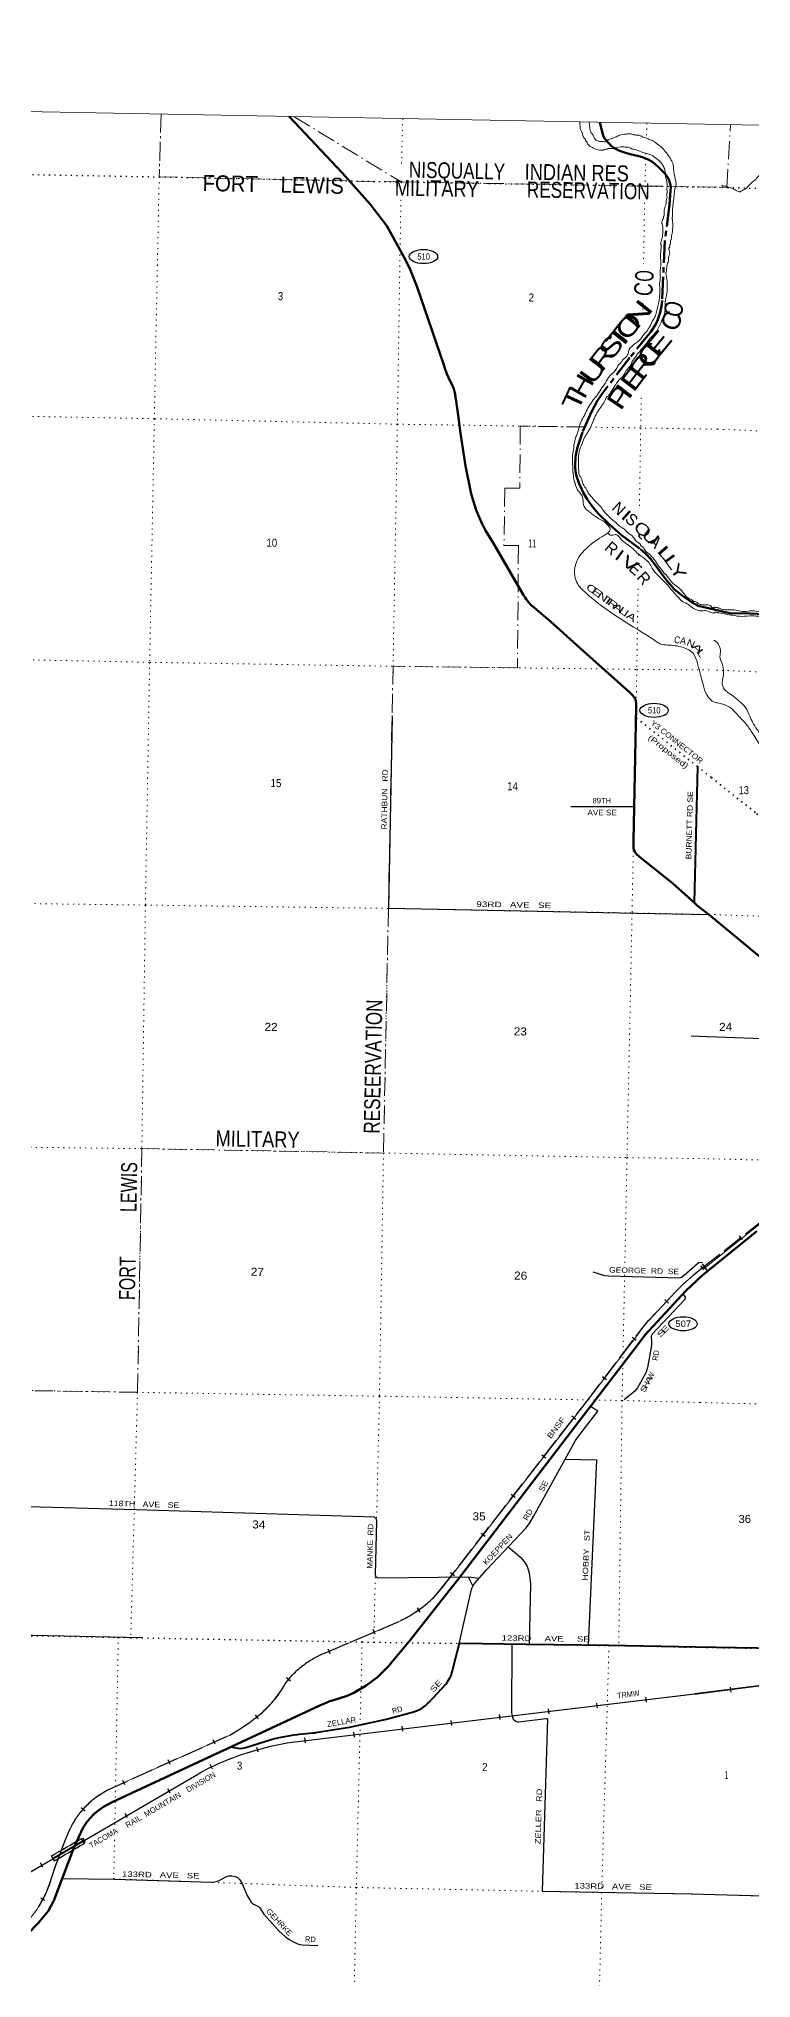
# Model space of a CAD drawing. Header units: feet. Extents: x -518066 to -250644, y -364975 to -177792.
# Drawn here: x -422236 to -406664, y -220207 to -177792 of the extents above; entities that cross this region are included whole.
import ezdxf
from ezdxf.enums import TextEntityAlignment as Align

# ---------------------------------------------------------------- set-up
doc = ezdxf.new("R2010")
doc.units = ezdxf.units.FT
doc.header["$LTSCALE"] = 80
for name, pattern in [('DOT_DASHED', [7.7, 5, -1.2, 0.3, -1.2]), ('DOTTED', [1.5, 0.3, -1.2]), ('LONG_DASH_SHORT_DASH', [9.9, 6, -1.2, 1.5, -1.2]), ('LONG_DASHED', [7.5, 6, -1.5])]:
    doc.linetypes.add(name, pattern=pattern)
for name, color, linetype, lineweight in [('11', 7, 'LONG_DASH_SHORT_DASH', 60), ('17', 7, 'Continuous', 25), ('23', 7, 'Continuous', 70), ('26', 7, 'Continuous', 40), ('29', 7, 'Continuous', 25), ('30', 7, 'Continuous', 13), ('34', 7, 'Continuous', 25), ('39', 7, 'Continuous', 13), ('4', 7, 'Continuous', 25), ('41', 7, 'Continuous', 13), ('44', 7, 'DOT_DASHED', 13), ('53', 7, 'DOTTED', 40), ('6', 7, 'DOTTED', 25), ('63', 7, 'Continuous', 25), ('7', 7, 'DOTTED', 13)]:
    doc.layers.add(name, color=color, linetype=linetype, lineweight=lineweight)
for name, color, linetype in [('12', 7, 'Continuous'), ('27', 7, 'Continuous'), ('54', 7, 'Continuous')]:
    doc.layers.add(name, color=color, linetype=linetype)

msp = doc.modelspace()

# ---------------------------------------------------------------- linework, layer by layer
at = {"layer": '11'}
for points in [[(-409971.94, -179619.02), (-409901.48, -179917.71), (-409861.22, -179980.67), (-409792.91, -180058.85), (-409722.84, -180133.01), (-409655.63, -180187.84), (-409604.14, -180217), (-409541.07, -180244.05), (-409432.01, -180280.62), (-409309.5, -180313.02), (-409122.35, -180356.69), (-409040.57, -180380.89), (-408916.74, -180429.6), (-408836.4, -180474.32), (-408781.49, -180514.25), (-408659.86, -180627.87), (-408547.61, -180746.5), (-408488.99, -180828.58), (-408457.57, -180890.33), (-408433.13, -180965.54), (-408423.67, -181039.91), (-408425.69, -181120.43), (-408448.49, -181418.27), (-408552.79, -182210.34), (-408609.13, -183514.18), (-408622.64, -183637.31), (-408652.48, -183775.43), (-408702.52, -183929.2), (-408748.88, -184031.6), (-408859.39, -184202.35), (-409315.08, -184765.13), (-409910.35, -185535), (-410024.59, -185706.03), (-410151.18, -185932.58), (-410355.24, -186398.44), (-410458.72, -186725.92), (-410502.66, -186929.06), (-410514.16, -187147.89), (-410504.6, -187252.65), (-410482.13, -187357.44), (-410431.61, -187502.78), (-410333.75, -187711.6), (-410248.27, -187859.75), (-410147.9, -188004.48), (-410013.11, -188169.16), (-409764.68, -188414.54), (-409497.08, -188648.05), (-409081.55, -188955.69), (-408959.75, -189066.98), (-408866.67, -189165.94), (-408792.44, -189258.31), (-408521.65, -189627.62), (-408350.32, -189828.11), (-408192.84, -189955.64), (-407952.09, -190118.98), (-407822.68, -190192.65), (-407476.14, -190274.59)], [(-407472.19, -190274.99), (-407138.55, -190351.85), (-406692.83, -190361.74), (-406168.83, -190387.92)]]:
    msp.add_lwpolyline(points, dxfattribs=at)
at = {"layer": '17'}
for centre in [(-413827.5, -182555.01), (-408787.04, -192479.6), (-408153.19, -205894.31)]:
    msp.add_ellipse(centre, major_axis=(-309.24, 1), ratio=0.500121, dxfattribs=at)
at = {"layer": '23'}
msp.add_line((-407732.62, -204836.51), (-406537.41, -203872.5), dxfattribs=at)
for points in [[(-407591.44, -196942.81), (-407837.78, -196752.2), (-407976.99, -196623.09), (-408386.91, -196258.07), (-409103.84, -195682.1), (-409128.72, -195662.12), (-409153.84, -195639.84), (-409161.83, -195632.28), (-409181.55, -195609.23), (-409198.76, -195584.25), (-409213.26, -195557.61), (-409224.9, -195529.6), (-409233.55, -195500.53), (-409239.11, -195470.71), (-409236.04, -195334.07), (-409180.87, -192399.76), (-409180, -192342.67), (-409179.62, -192317.58), (-409182.25, -192292.67), (-409187.68, -192266.71), (-409195.82, -192241.43), (-409206.55, -192217.15), (-409219.76, -192194.11), (-409235.3, -192172.58), (-409253.01, -192152.8), (-409317.25, -192085.24), (-410397.85, -191125.46), (-410843.43, -190717.57), (-411048.4, -190535.04), (-411408.84, -190232.76), (-411421.33, -190223.25), (-411480.99, -190171.63), (-411534.93, -190114.05), (-411582.56, -190051.15), (-411608.25, -190008.62), (-411623.54, -189983.29), (-411637.98, -189958.62), (-412305.02, -188818.65), (-412468.3, -188548.06), (-412525.88, -188443.69), (-412538.2, -188418.98), (-412675.48, -188099.52), (-412770.85, -187792.46), (-412778.63, -187767.43), (-412783.72, -187742.46), (-412908.49, -187130.24), (-413028.05, -186376.47), (-413063.81, -186077.57), (-413122.05, -185663.5), (-413125.78, -185637.03), (-413128.93, -185613.5), (-413142.45, -185534.13), (-413167.03, -185446.47), (-413200.64, -185361.86), (-413242.91, -185281.23), (-413316.55, -185118.63), (-413364.98, -184972.97), (-413373.29, -184947.97), (-413381.92, -184922.97), (-413975.92, -183203.09), (-414086.44, -182911.11), (-414121.79, -182836.17), (-414213.05, -182640.25), (-414627.44, -181884.28), (-414634.12, -181874.58), (-414994.44, -181406.64), (-415594.27, -180731.21), (-416766.28, -179495.42)], [(-402714, -200986.98), (-403990.96, -199928.18), (-407591.44, -196942.81)], [(-410232.77, -207778.32), (-409153.45, -206367.77), (-408987.9, -206145.9), (-408090.77, -205172.81), (-407732.62, -204836.51)], [(-418017.95, -215139.14), (-416075.34, -214237.27), (-416007.57, -214204.24), (-415943.58, -214173.93), (-415876.76, -214150.48), (-415817.44, -214135.96), (-415493.73, -214032.23), (-415347.77, -213962.08), (-415082.41, -213807.31), (-414859.69, -213643.98), (-414834.65, -213625.62), (-414810.06, -213600.65), (-414573.55, -213360.52), (-414561.1, -213346.41), (-414146.14, -212853.4), (-413259.49, -211721.89), (-413082.68, -211502.84), (-410232.77, -207778.32)], [(-423766.83, -220238.88), (-422692.57, -219411.83), (-422491.55, -219247.23), (-422246.92, -219006.15), (-422028.84, -218740.83), (-421912.1, -218524), (-421898.62, -218498.97), (-421889.28, -218474), (-421492.27, -217412.54), (-421332, -217052.44), (-421319.65, -217027.89), (-421307.12, -217002.44), (-421263.25, -216913.28), (-421194.83, -216804.5), (-421115.42, -216703.46), (-421025.87, -216611.28), (-420927.19, -216528.97), (-420820.44, -216457.42), (-420633.76, -216353.56), (-418017.95, -215139.14)]]:
    msp.add_lwpolyline(points, dxfattribs=at)
at = {"layer": '26'}
msp.add_line((-407835.18, -193710.71), (-407911.68, -196683.66), dxfattribs=at)
for points in [[(-418017.95, -215139.14), (-417984.36, -215151.91), (-417966.57, -215158.67), (-417922.32, -215170.37), (-417877.09, -215177.38), (-417831.37, -215179.62), (-417785.67, -215177.07), (-417740.48, -215169.76), (-417712.39, -215162.71), (-417135.69, -214981.14), (-416985.05, -214944.4), (-416651.62, -214882.98), (-416596.17, -214876.45), (-416571.5, -214873.54), (-416546.17, -214871.23), (-416235.14, -214842.82), (-416210.12, -214840.54), (-416185.14, -214836.55), (-415447.92, -214718.73), (-414637.89, -214539.1), (-414046.36, -214379.28), (-413977.92, -214357.25), (-413912.16, -214328.2), (-413849.8, -214292.42), (-413791.51, -214250.32), (-413737.95, -214202.37), (-413713.09, -214176.32), (-413339.68, -213772.38), (-413315.98, -213744.17), (-413277.18, -213689.56), (-413244.31, -213631.18), (-413217.71, -213569.69), (-413205.52, -213530.77), (-413197.68, -213505.72), (-413191.29, -213480.77), (-413168.11, -213390.21), (-413049.75, -212906.23), (-413045.8, -212887.27)], [(-407878.06, -212969.41), (-409768.59, -212929.57), (-411581.44, -212906.22), (-413018.06, -212887.63), (-413045.8, -212887.27)], [(-404286.16, -213023.84), (-407878.06, -212969.41)]]:
    msp.add_lwpolyline(points, dxfattribs=at)
at = {"layer": '29'}
for p, q in [((-414510.96, -192624.46), (-414592.17, -196807.46)), ((-410609.01, -194584.06), (-409221.94, -194583.98)), ((-407978.23, -199595.08), (-407629.77, -199614.3)), ((-407613.75, -204740.63), (-407728.09, -204583.62)), ((-412748.12, -211624.75), (-412842.93, -211437.22))]:
    msp.add_line(p, q, dxfattribs=at)
for points in [[(-414592.17, -196807.46), (-409180.26, -196911.96), (-407591.44, -196942.81)], [(-407629.77, -199614.3), (-406614.08, -199645.6), (-405232.2, -199708.63)], [(-410126.64, -204760.67), (-409869.91, -204837.68), (-409781.92, -204846.89), (-408232.4, -204886.76), (-408184.58, -204873), (-408132.85, -204830.07), (-407837.43, -204577.47), (-407810.33, -204557.43), (-407774.53, -204550.35), (-407727.55, -204553.01)], [(-408154.91, -205242.38), (-408106.91, -205309.85), (-408103.87, -205333.19), (-408118.3, -205363.13), (-408830.8, -206123.85), (-408848.36, -206164.71), (-408840.4, -206282.63), (-408846.01, -206370.78), (-408928.4, -206848.85), (-408961.95, -206950.58), (-409083.33, -207175.91), (-409149.65, -207297.47), (-409210.44, -207366.93), (-409440.58, -207556.25)], [(-413045.8, -212887.27), (-412779.81, -211703.59), (-412766.64, -211660.71), (-412744.14, -211619.43), (-412699.46, -211559.7), (-412447.84, -211272.28), (-411585.26, -210357.97), (-411501.76, -210245.86), (-411420.96, -210110.58), (-410771.87, -208935.32), (-410501.92, -208445.61), (-410456.28, -208376.9), (-410018.15, -207804.17), (-410175.39, -207703.33)], [(-410727.13, -208854.16), (-410046.63, -208868.34), (-410229.81, -212923.63)], [(-412617.68, -211466.29), (-412845.61, -211437.25), (-414799.86, -211459.04), (-414841.18, -211450.5), (-414860.01, -211437.54), (-414869.42, -211415.17), (-414876.48, -211378.67), (-414850.59, -210204.69), (-414857.66, -210167.01), (-414869.42, -210152.88), (-414900.29, -210125.47), (-420110.21, -209964.31), (-422724.29, -209887.4), (-422780.36, -212702.06)], [(-411975.71, -210771.84), (-411701.18, -211008.94), (-411611.92, -211115.76), (-411559.95, -211202.05), (-411517.05, -211338.65), (-411491.09, -211582.52), (-411514.5, -212907.08)], [(-419979.57, -212762.24), (-422719.44, -212703.37), (-426372.6, -212642.13), (-429941.02, -212569.13)], [(-411895.29, -212902.16), (-411899.96, -214406.49), (-411882.43, -214493.17), (-411863.6, -214540.27), (-411840.06, -214561.47), (-411807.1, -214585.02), (-411769.44, -214599.15), (-411744.1, -214596.95), (-411150.39, -214523.79), (-411131.56, -214523.79), (-411117.12, -214532.19), (-411231.14, -218300.45), (-407975.16, -218362.09)], [(-421709.59, -218024.56), (-420589.54, -218037.12), (-418456.56, -218104.63), (-418397.71, -218098.73), (-418329.45, -218081.08), (-418265.9, -218058.7), (-418147.93, -217992.35), (-418119.96, -217976.27), (-418089.36, -217968.03), (-418018.74, -217968.03), (-417948.12, -217978.63), (-417891.41, -218004.67), (-417844.56, -218052.82), (-417791.66, -218139.12), (-417682.98, -218396.44), (-417632.71, -218484.96), (-417595.05, -218543.84), (-417540.9, -218587.4), (-417434.71, -218637.98), (-417404.38, -218667.48), (-417317.08, -218804.92), (-416987.13, -219168.53), (-416846.51, -219299.81), (-416766.48, -219358.68), (-416694.29, -219396.73), (-416594.65, -219445.82), (-416535.8, -219467.02), (-416468.73, -219476.94), (-416135.46, -219492.55)], [(-407975.16, -218362.09), (-404607.23, -218458.25), (-403458.3, -218486.02)]]:
    msp.add_lwpolyline(points, dxfattribs=at)
at = {"layer": '34', "lineweight": 13}
for p, q in [((-402790.03, -213343.9), (-407901.48, -213999.33)), ((-416577.32, -215028.03), (-407905.14, -213989.75)), ((-421306.11, -217149.45), (-421237.8, -217261.33)), ((-421962.82, -217533.11), (-421897.15, -217646.56)), ((-421894.32, -217635.47), (-421918.48, -217593.73))]:
    msp.add_line(p, q, dxfattribs=at)
at = {"layer": '34'}
for p, q in [((-410025.07, -214297.02), (-410038.12, -214187.98)), ((-408954.48, -214171.47), (-408967.54, -214062.43)), ((-407125.34, -213838.36), (-407111.27, -213948.07)), ((-413208.81, -214680.79), (-413221.86, -214571.75)), ((-412152.23, -214551.68), (-412165.28, -214442.64)), ((-411081.65, -214426.11), (-411094.7, -214317.08)), ((-416406.53, -215061.08), (-416419.59, -214952.04)), ((-415335.96, -214935.48), (-415349.01, -214826.46)), ((-414279.39, -214806.36), (-414292.44, -214697.33)), ((-417441.79, -215263.93), (-417471.13, -215158.11)), ((-418442.54, -215635.41), (-418489.18, -215536)), ((-419362.38, -216160.98), (-419417.66, -216066.09)), ((-420295.06, -216701.35), (-420350.33, -216606.47)), ((-421213.46, -217239.42), (-421268.73, -217144.54)), ((-422146.11, -217779.8), (-422201.39, -217684.93))]:
    msp.add_line(p, q, dxfattribs=at)
at = {"layer": '34', "lineweight": 13}
for points in [[(-393334.03, -193415.33), (-400332.9, -198897.56), (-404464.78, -202104.25), (-407723.81, -204704.74)], [(-408904.8, -205820.76), (-408414.93, -205298.5), (-408404.53, -205288.21)], [(-413568.79, -211845.16), (-413424.14, -211673.05), (-410265.6, -207600.7), (-409143.38, -206125.56)], [(-415921.23, -213073.44), (-414328.62, -212389.06), (-414318.58, -212384.01)], [(-420741.96, -216095.68), (-418061.86, -214888.62), (-417811.53, -214741.22), (-417630.69, -214613.48)], [(-424714.91, -219221.93), (-424387.42, -219024.18), (-418745.12, -215736.89)], [(-421309.35, -217159.47), (-421281.95, -217204.35), (-421926.5, -217579.88), (-421952.17, -217535.53)], [(-421918.48, -217593.73), (-421273.61, -217218.02), (-421249.19, -217258)]]:
    msp.add_lwpolyline(points, dxfattribs=at)
at = {"layer": '34'}
for points in [[(-401669.15, -213076.47), (-401747.83, -213104.92), (-401826.47, -213131.66), (-401905.87, -213157.18), (-401985.38, -213181.64), (-402065.92, -213204.5), (-402146.17, -213226.03), (-402227.43, -213245.95), (-402308.41, -213264.55), (-402390.15, -213281.93), (-402471.86, -213297.61), (-402553.91, -213311.81), (-402636.09, -213324.95), (-402718.89, -213336.23), (-402789.89, -213345), (-407896.26, -213987.59)], [(-424387.98, -219023.24), (-418745.69, -215735.95), (-418726.69, -215724.62), (-418677.83, -215696.26), (-418628.16, -215668.93), (-418578.48, -215642.34), (-418528.37, -215616.61), (-418477.44, -215591.91), (-418407.06, -215558.89), (-418304.91, -215513.18), (-418201.61, -215468.33), (-418097.71, -215426.06), (-417993.53, -215385.8), (-417888.2, -215346.4), (-417782.27, -215309.58), (-417676.07, -215274.77), (-417568.42, -215241.4), (-417461.05, -215210.32), (-417353.1, -215180.4), (-417244, -215152.77), (-417135.17, -215127.45), (-417025.48, -215103.84), (-416915.79, -215081.66), (-416804.93, -215061.79), (-416694.64, -215043.64), (-416583.22, -215027.78), (-416577.47, -215026.95), (-407896.26, -213987.59)]]:
    msp.add_lwpolyline(points, dxfattribs=at)
at = {"layer": '34', "lineweight": 13}
for centre, radius, start, end in [((-403880.73, -209536.49), 6205.86, 128.33879, 136.79898), ((-405975.29, -208359.63), 3876.58, 139.0861, 144.80933), ((-415534.03, -209901.68), 2763.93, 296.08834, 315.31917), ((-415287.51, -214884.83), 1919.05, 109.28245, 144.47899), ((-419017.53, -212545.56), 2489.9, 303.84756, 330.54712), ((-415718.19, -221394.06), 6423.74, 97.68589, 115.43358), ((-417082.78, -218510.95), 3234.01, 115.53732, 120.93193), ((-419831.72, -217765.77), 1905.11, 127.55986, 157.56532), ((-419813.76, -217830.6), 1967.62, 118.1472, 126.82347), ((-410117.34, -221869.16), 12450.53, 157.17173, 162.71178), ((-435980.52, -192821.14), 28541.7, 299.5643, 301.09596), ((-435980.52, -192821.14), 28533.7, 299.58201, 301.08292), ((-435974.09, -192828.17), 28478.65, 299.73924, 301.09596), ((-424250.14, -217361.58), 2385.6, 311.7332, 340.21395)]:
    msp.add_arc(centre, radius, start, end, dxfattribs=at)
for major_axis, start_param, end_param in [((813.38, 41215.78), 3.68141979, 3.69988688), ((813.54, 41223.78), 3.6816206, 3.69968301)]:
    msp.add_ellipse((-442450.02, -181759.83), major_axis=major_axis, ratio=1, start_param=start_param, end_param=end_param, dxfattribs=at)
at = {"layer": '39'}
for p, q in [((-409609.12, -180168.85), (-409516.14, -180154.69)), ((-409542.71, -179902.88), (-409431.72, -179876.54)), ((-409431.72, -179876.54), (-409382.46, -179874.66)), ((-409208.45, -184771.77), (-409275.17, -184867.64))]:
    msp.add_line(p, q, dxfattribs=at)
for points in [[(-410418.95, -179610.76), (-410409.2, -179648.19), (-410404.36, -179726.88), (-410393.03, -179777.46), (-410363.59, -179830.32), (-410307.26, -179972.3), (-410293.3, -179982.59), (-410285.63, -180008.91), (-410251.97, -180049.74), (-410248.21, -180067.95), (-410198.82, -180135.22), (-410162.78, -180153.91), (-410108.8, -180184.97), (-409982.35, -180227.2), (-409901.64, -180226.41), (-409881.38, -180220.66), (-409818.61, -180205.48), (-409800.28, -180193.66), (-409723.63, -180194.81), (-409609.12, -180168.85)], [(-410209.05, -179614.67), (-410194.26, -179728.06), (-410163.26, -179847.45), (-410109.67, -179920.6), (-410093.21, -179959.57), (-410079.19, -179982.45), (-410025.88, -180025.7), (-409988.97, -180034.56), (-409873.84, -180042.72), (-409839.3, -180044.72), (-409789.03, -180005.13), (-409754.64, -179991.02), (-409637.71, -179943.93), (-409542.71, -179902.88)], [(-404673.16, -179713.52), (-404692.36, -179786.83), (-404712.07, -179849.4), (-404709.57, -179925.93), (-404729.14, -180008.64), (-404743, -180042.98), (-404796.8, -180119.88), (-404854.88, -180156.54), (-404931.24, -180165.12), (-404953.55, -180135.06), (-404962.02, -180068.65), (-404964.5, -179996.16), (-404972.85, -179947.87), (-404999.04, -179940), (-405053.36, -179936.34), (-405121.58, -179958.96), (-405233.84, -180014.12), (-405305.84, -180075.04), (-405379.91, -180125.9), (-405455.97, -180180.8), (-405548.04, -180247.9), (-405646.18, -180309), (-405754.25, -180390.31), (-405876.6, -180439.49), (-405920.72, -180457.92), (-406004.81, -180514.89), (-406058.84, -180555.54), (-406133.1, -180578.21), (-406183.09, -180622.86), (-406249.18, -180663.6), (-406391.61, -180716.94), (-406467.72, -180763.79), (-406545.64, -180842.88), (-406557.6, -180859.08), (-406635.61, -180924.06), (-406675.59, -180960.59), (-406711.57, -180995.08), (-406779.47, -181068.06), (-406819.54, -181090.49), (-406887.68, -181127.21), (-406925.79, -181141.57), (-406964.13, -181121.69), (-407016.56, -181097.88), (-407085.19, -181058.07), (-407133.51, -181048.33), (-407171.8, -181034.49), (-407244.35, -181010.82), (-407280.53, -181013.08), (-407302.75, -180997.12)], [(-409516.14, -180154.69), (-409420.48, -180159.07), (-409394.29, -180161.49), (-409351.97, -180164.15), (-409279.83, -180195.48), (-409177.31, -180219.2), (-409032.99, -180279.85), (-408948.56, -180299.27), (-408774.29, -180380.53), (-408746.43, -180405.14), (-408652.78, -180481.15), (-408605.27, -180540.34), (-408562.27, -180629.7), (-408541.41, -180716.71), (-408536.7, -180803.47), (-408515.69, -180880.4), (-408506.52, -181072.05), (-408506.75, -181086.17), (-408501.34, -181128.58), (-408508.75, -181217.18), (-408503.08, -181241.46), (-408518.28, -181311.79), (-408521.1, -181364.17), (-408567.33, -181615.48), (-408576.24, -181669.77), (-408582.32, -181671.7), (-408580.49, -181683.82), (-408612.09, -181772.05), (-408614.99, -181828.45), (-408609.21, -181846.69), (-408596.98, -181969.85), (-408598.28, -182054.5), (-408616.24, -182173.18), (-408633.06, -182217.28), (-408636.25, -182293.84), (-408634.46, -182307.98), (-408642.56, -182440.91), (-408641.52, -182636.49), (-408636.28, -182688.99), (-408654.08, -182928.62), (-408649.08, -182997.25), (-408665.52, -183148.2), (-408664.5, -183212.73), (-408677.22, -183514.94), (-408733.52, -183766.1), (-408769.51, -183876.43), (-408844.13, -184006.34), (-408879.65, -184086.45), (-408925.11, -184156.32), (-408935.53, -184178.34), (-408972.43, -184216.08), (-409085.64, -184363.56), (-409343.97, -184633.84), (-409346.24, -184649.93), (-409494.55, -184849.29), (-409541.83, -184907.03), (-409572.45, -184930.77), (-409580.83, -184950.8), (-409780.3, -185197.77), (-409873.47, -185353.61), (-409974.53, -185497.23), (-409999.48, -185545.25), (-410100.21, -185668.71), (-410116.69, -185690.64), (-410288.58, -185980.37), (-410334.42, -186076.44), (-410352.98, -186102.37), (-410458.59, -186411.23), (-410494.23, -186499.4)], [(-409382.46, -179874.66), (-409359.55, -179869.68), (-409242.79, -179885.56), (-409220.69, -179891.95), (-409083.86, -179914.17), (-409045.87, -179936.92), (-408915.43, -179981.24), (-408897.49, -179995.62), (-408849.24, -180006.42), (-408753.27, -180062.31), (-408693.5, -180111.59), (-408615.74, -180171.24), (-408518.68, -180287.62), (-408427.83, -180414), (-408394.27, -180486.83)], [(-408394.27, -180486.83), (-408378.34, -180514.72), (-408363.63, -180613.54), (-408348.71, -180737.67), (-408319.7, -180891.6), (-408307.42, -180976.63), (-408318.44, -181029.66), (-408338.49, -181103.48), (-408342.63, -181154.15), (-408357.48, -181292.36), (-408376.82, -181444.41), (-408384.72, -181587.16), (-408382.68, -181676.73)], [(-408382.44, -181660.93), (-408382.68, -181676.73), (-408391.52, -181726.99), (-408387.76, -181745.2), (-408380.16, -181906.6), (-408385.8, -182011.35), (-408405.78, -182129.99), (-408410.56, -182178.31), (-408425.11, -182206.31), (-408434.45, -182288.83), (-408446.95, -182314.85), (-408441.49, -182353.23), (-408443.6, -182359.25), (-408449.65, -182359.16), (-408441.49, -182353.23), (-408447.6, -182357.17), (-408446.8, -182435.81), (-408466.81, -182556.47), (-408469.74, -182616.91), (-408499.75, -182731.37), (-408518.06, -182872.21), (-408526.8, -182916.44), (-408501.29, -183094.23), (-408504.02, -183140.56), (-408499.21, -183221.28), (-408524.93, -183450.72), (-408544.41, -183537.1), (-408546.83, -183694.33), (-408547.07, -183710.44), (-408554.33, -183788.96), (-408615.26, -183947.31), (-408729.88, -184185.48), (-408873.5, -184342.57), (-408943.56, -184438.29), (-409153.25, -184693.16), (-409208.45, -184771.77)], [(-409275.17, -184867.64), (-409281.35, -184890.82), (-409429.87, -185104.28), (-409446.63, -185144.35), (-409547.07, -185247.67), (-409610.82, -185327.34), (-409641.88, -185379.29), (-409745.23, -185541.02), (-409802.81, -185612.73), (-409819.1, -185622.56), (-409841.91, -185662.54), (-409904.24, -185780.53), (-409992.97, -185910.24), (-410073.7, -186044.09), (-410109.41, -186136.29), (-410244.74, -186410.44), (-410313.06, -186524.32), (-410369.74, -186668.61), (-410375.98, -186680.61), (-410436.29, -186929.68), (-410441.62, -187014.27), (-410435.01, -187240.16), (-410410.58, -187357.45), (-410396.71, -187373.79), (-410348.18, -187497.5), (-410315.01, -187570.58), (-410248.05, -187676.42), (-410224.65, -187729.18), (-410190.92, -187765.98), (-410048.29, -187935.47), (-409927.11, -188058.25), (-409911.35, -188082.69), (-409786.52, -188229.72), (-409661.14, -188340.47), (-409645.2, -188352.82), (-409591.58, -188408.05), (-409521.83, -188463.54), (-409459.86, -188500.77), (-409372.34, -188580.7), (-409268.73, -188664.93), (-409137.82, -188810.04), (-409080.24, -188869.37), (-409078.4, -188881.5), (-409050.39, -188896.03), (-408991, -188969.5), (-408869.59, -189076.17)], [(-410494.23, -186499.4), (-410539.56, -186692.25), (-410544.49, -186750.64), (-410566.79, -186889.4), (-410564.79, -187153.53), (-410551.76, -187355.32), (-410523.55, -187488.8), (-410504.15, -187539.5), (-410498.53, -187567.8), (-410418.01, -187710.13), (-410338.15, -187894.8), (-410338.23, -187900.85), (-410296.22, -188054.69), (-410264.51, -188091.46), (-410218.65, -188126.42), (-410071.08, -188237.52), (-409909.21, -188336.73), (-409865.24, -188363.6), (-409773.89, -188457.71), (-409746.37, -188504.5), (-409744.73, -188528.71), (-409784.07, -188594.65), (-409784.34, -188612.79), (-409770.47, -188629.13), (-409760.52, -188637.33), (-409688.06, -188648.51), (-409629.33, -188633.27), (-409613.25, -188637.54), (-409551.48, -188686.86), (-409490.07, -188760.36), (-409348.49, -188867.33), (-409213.05, -188980.26), (-409143.52, -189049.85), (-408989.97, -189165.07), (-408896.51, -189253.16), (-408829.67, -189367.07), (-408701.1, -189532.31), (-408522.22, -189706.36), (-408327.99, -189931.06), (-408308.13, -189951.52), (-408169.16, -190096.74), (-408035.08, -190167.32), (-407979.33, -190214.53), (-407835.24, -190289.28), (-407768.91, -190304.39), (-407659.88, -190297.98), (-407607.59, -190308.85), (-407549.54, -190337.95), (-407490.08, -190352.25), (-407473.6, -190347.4)], [(-407378.89, -190345.23), (-407377.53, -190345.38), (-407216.46, -190376.51), (-407069.51, -190399.67), (-406868.27, -190424.47), (-406637.11, -190410.8), (-406484.18, -190425.87), (-406301.2, -190424.61), (-406154.35, -190433.67), (-405997.35, -190456.77), (-405874.54, -190480.09), (-405729.4, -190535.5), (-405616.17, -190633.41), (-405488.83, -190735.26), (-405387.88, -190799.02), (-405256.74, -190866.61), (-405139.79, -190916.16), (-404988.39, -191007.77), (-404863.29, -191073.38), (-404731.8, -191195.34), (-404628.66, -191287.29), (-404499.4, -191375.02), (-404354.07, -191460.64), (-404192.72, -191536.07), (-404067.67, -191593.62), (-403964.88, -191631.19), (-403774.19, -191577.51), (-403668.29, -191472.05), (-403633.06, -191320.74), (-403640.13, -191159.66), (-403667.51, -190966.48), (-403662.16, -190859.7), (-403598.26, -190790.78), (-403499.02, -190586.67), (-403490.17, -190399.29), (-403484.92, -190276.39), (-403504.07, -190113.37), (-403451.4, -189859.22), (-403498.54, -189720.57), (-403563.99, -189549.81), (-403615.35, -189378.96), (-403635.93, -189306.59), (-403666.79, -189198.04), (-403683.3, -189131.69), (-403672.11, -188994.65), (-403660.91, -188859.62), (-403680.06, -188696.6), (-403690.88, -188575.83), (-403689.07, -188545.6), (-403671.46, -188468.94), (-403655.87, -188392.3), (-403630.09, -188335.73), (-403568.3, -188250.71), (-403397.35, -188253.56), (-403208.17, -188278.45), (-402932.37, -188326.91), (-402596.15, -188391.07), (-402420.9, -188438.21), (-402279.99, -188461.41), (-402107.23, -188434.05), (-401952.54, -188410.83), (-401712.88, -188467.6), (-401527.76, -188486.47), (-401298.3, -188521.15), (-401084.16, -188674.77), (-400928.49, -188804.62), (-400813.18, -188912.6), (-400520.44, -189093.88), (-400316.58, -189213.33), (-400143.17, -189286.67), (-399941.77, -189335.64), (-399774.84, -189340.54), (-399603.77, -189363.53), (-399340.32, -189367.77), (-399024.66, -189359.56), (-398728.96, -189375.66), (-398535.9, -189378.37), (-398324.69, -189389), (-398210.08, -189388.22), (-398079.79, -189322.87), (-397886.82, -189311.47), (-397742.17, -189290.34), (-397591.2, -189315.49), (-397472.37, -189344.89), (-397317.66, -189323.68), (-397180.5, -189389.21), (-396937.69, -189311.01), (-396817.79, -189193.36), (-396641.98, -189014.91), (-396458.37, -188798.13), (-396338.56, -188666.39), (-396239.17, -188486.45), (-396175.75, -188343.01), (-396124.33, -188207.71), (-396062.35, -188152.9), (-395943.81, -188135.97), (-395780.73, -188167.08)], [(-407365.77, -190245.2), (-407267.37, -190276.15), (-407124.55, -190283.22), (-406959.61, -190292.16), (-406818.67, -190319.39), (-406651.88, -190302.14), (-406454.68, -190322.94), (-406213.34, -190329.34), (-406014.06, -190360.2), (-405756.4, -190402.75), (-405599.09, -190474.18), (-405427.54, -190571.69), (-405270.38, -190620.97), (-405084.77, -190716.38), (-404945.56, -190787.93), (-404842.57, -190855.71), (-404743.38, -190957.75), (-404642.35, -191033.6), (-404545.05, -191155.79), (-404454.2, -191211.57), (-404349.04, -191303.5), (-404229.87, -191387.27), (-404124.83, -191461.08), (-403985.76, -191510.48), (-403871.16, -191507.68), (-403787.21, -191428.55), (-403755.66, -191331.65), (-403761.62, -191029.57), (-403776.07, -190971.26), (-403800.93, -190856.62), (-403811.77, -190733.83), (-403782.41, -190608.75), (-403724.85, -190491.53), (-403665.71, -190305.83), (-403652.41, -190184.88), (-403635.5, -189999.46), (-403634.99, -189765.82), (-403658.35, -189572.62), (-403689.74, -189381.49), (-403734.67, -189273.03), (-403799.98, -189124.43), (-403835.39, -188933.33), (-403836.81, -188711.78), (-403836.11, -188506.33), (-403825.03, -188353.18), (-403747.79, -188169.36), (-403675.99, -188076.21), (-403537.85, -187980.6), (-403375.06, -187967.4), (-403185.49, -188052.71), (-403005.85, -188158.23), (-402848.53, -188231.67), (-402743.76, -188263.18), (-402534.29, -188316.12), (-402399.31, -188355.48), (-402258.66, -188338.4), (-402202.69, -188285.65), (-402170.87, -188231.05), (-401905.33, -188247.36), (-401742.33, -188266.38), (-401534.83, -188325.38), (-401252.76, -188410.06), (-400986.95, -188468.66), (-400813.16, -188602.42), (-400691.75, -188720.42), (-400527.82, -188884.46), (-400348.02, -189014.14), (-400190.53, -189113.77), (-400031.07, -189207.35), (-399864.05, -189226.34), (-399781.76, -189201.61), (-399626.95, -189198.53), (-399457.65, -189257.79), (-399266.83, -189224.26), (-399057.77, -189214.77), (-398854.59, -189227.47), (-398627.07, -189272.24), (-398423.92, -189280.92), (-398293.24, -189275.99), (-398166.73, -189248.94), (-398096.62, -189206.16), (-397969.96, -189203.28), (-397809.63, -189119.6), (-397642.52, -189150.68), (-397463.33, -189185.71), (-397258.26, -189180.27), (-397055.22, -189170.82), (-396926.94, -189105.49), (-396833.1, -189002.12), (-396620.91, -188851.62), (-396475.23, -188677.4), (-396389.75, -188523.74), (-396368.76, -188348.36), (-396327.56, -188186.94), (-396257.86, -188081.73), (-396069.52, -187975.7)], [(-409788.67, -188594.52), (-410519.63, -189360.29), (-410522.53, -189531.42), (-410461.62, -189708.36), (-410310.78, -189882.4), (-408721.24, -190984.64), (-408640.02, -191031.05), (-408492.08, -191051.35), (-408164.31, -191100.67), (-407920.66, -191251.5), (-407839.44, -191448.74), (-407769.83, -191704), (-407714.71, -191915.74), (-407633.49, -192141.99), (-407537.19, -192258.44), (-407525.16, -192268.88), (-407507.97, -192280.65)], [(-408869.59, -189076.17), (-408756.79, -189218.99), (-408664.05, -189353.44), (-408539.29, -189504.51), (-408525.39, -189518.83), (-408362.93, -189710.79), (-408249.27, -189797.18), (-408134.26, -189925.92), (-408010.98, -190042.7), (-407936.95, -190082.11), (-407927.08, -190096.38), (-407904.93, -190098.73), (-407796.89, -190156.8), (-407762.76, -190167.4), (-407615.6, -190173.66), (-407555.31, -190188.69), (-407481.44, -190237.06), (-407477.35, -190234.22), (-407471.41, -190232.19)], [(-407378.89, -190345.23), (-407396.66, -190339.79), (-407428.52, -190333.15), (-407456.4, -190331.16), (-407465.03, -190335.14), (-407473.6, -190347.4)], [(-407365.77, -190245.2), (-407386.03, -190237.55), (-407413.25, -190230.25), (-407437.81, -190226.27), (-407459.06, -190224.28), (-407465.41, -190227.82), (-407468.88, -190229.47), (-407471.41, -190232.19)], [(-407462.11, -190952.23), (-407474.96, -190948.51), (-407484.22, -190946.78)], [(-407462.11, -190952.23), (-407403.46, -191004.19), (-407334.03, -191170.89), (-407347.26, -191301.9), (-407291.81, -191482.8), (-407272.2, -191718.32), (-407297.12, -191907.83), (-407215.76, -192052.29), (-407074.34, -192156.05), (-406918.68, -192283.89), (-406785.09, -192419.94), (-406693.39, -192608.64), (-406628.14, -192749.19), (-406483.96, -192969.76), (-406380.58, -193097.95), (-406204.87, -193217.6), (-406069.51, -193315.36), (-405996.79, -193367.23), (-405855.23, -193491.14), (-405782.28, -193579.26), (-405519.88, -193732.56), (-405302, -193841.84), (-405078.34, -193912.82), (-404882.84, -193981.97), (-404667.32, -194038.9), (-404371.4, -194089.24), (-404238.81, -194068.19), (-404130.48, -194029.18), (-404076.46, -193986.51), (-403988.24, -193945.62), (-403866.11, -193862.2), (-403721.68, -193806.83), (-403546.44, -193853.97), (-403539.88, -193936.51), (-403539.13, -194053.32), (-403482.58, -194091.2), (-403381.41, -194189.2), (-403302.39, -194281.31), (-403193.09, -194393.36), (-403116.01, -194497.57), (-403091.04, -194628.31), (-403100.08, -194785.48), (-403107.47, -194888.25), (-403080.67, -194990.79), (-403076.64, -195000.45)], [(-407258.59, -192352.64), (-407372.39, -192323.94), (-407478.2, -192295.08), (-407507.97, -192280.65)], [(-407258.59, -192352.64), (-407139.08, -192408.27), (-406979.26, -192558.24), (-406788.9, -192766.4), (-406648.93, -192956.79), (-406470.24, -193227.48), (-406257.57, -193465.7), (-406057.31, -193649.63), (-405776.6, -193837.04), (-405463.96, -193985.96), (-405121.44, -194090.36), (-404768.92, -194186.64), (-404515.24, -194235.25), (-404259.38, -194310.03), (-403937, -194410.54), (-403725.41, -194479.59), (-403628.12, -194599.77), (-403558.85, -194740.29), (-403509.74, -194872.89), (-403450.86, -194961.11), (-403343.94, -195014.76), (-403203, -195041.99), (-402921.29, -195072.28), (-402543.1, -195093.86), (-402253.49, -195101.94), (-401937.73, -195109.85), (-401662.06, -195138.17), (-401380.2, -195190.62), (-401122.51, -195237.19), (-400867.12, -195239.47), (-400406.43, -195270.55), (-400191.3, -195265.04), (-399798.55, -195363.06), (-399510.44, -195449.71), (-399226.31, -195542.42), (-398908.02, -195632.89), (-398652.08, -195719.76), (-398594.57, -195736.84)]]:
    msp.add_spline(points, degree=3, dxfattribs=at)
at = {"layer": '4', "lineweight": 13}
msp.add_lwpolyline([(-501256.99, -177792.42), (-469933.03, -178460.37), (-438608.17, -179085.23), (-407282.48, -179667), (-375956.02, -180205.68), (-344628.85, -180701.28), (-313301.03, -181153.78), (-281972.61, -181563.19), (-250643.67, -181929.5), (-252658.03, -364975.08), (-284238.76, -364605.82), (-315818.95, -364193.12), (-347398.54, -363736.98), (-378977.49, -363237.41), (-410555.71, -362694.39), (-442133.14, -362107.95), (-473709.75, -361478.07), (-505285.47, -360804.75)], close=True, dxfattribs=at)
msp.add_lwpolyline([(-501256.99, -177792.42), (-469933.03, -178460.37), (-438608.17, -179085.23), (-407282.48, -179667), (-375956.02, -180205.68), (-344628.85, -180701.28), (-313301.03, -181153.78), (-281972.61, -181563.19), (-250643.67, -181929.5), (-252658.03, -364975.08), (-284238.76, -364605.82), (-315818.95, -364193.12), (-347398.54, -363736.98), (-378977.49, -363237.41), (-410555.71, -362694.39), (-442133.14, -362107.95), (-473709.75, -361478.07), (-505285.47, -360804.75)], close=True, dxfattribs=at)
at = {"layer": '44'}
for p, q in [((-416656.52, -179497.43), (-414314.66, -180923.5)), ((-408426.36, -181020.55), (-407307.01, -181038.93))]:
    msp.add_line(p, q, dxfattribs=at)
for points in [[(-419564.11, -179444.04), (-419603.86, -180811.49), (-414316.11, -180923.38), (-408987.65, -181011.89), (-408426.36, -181020.55)], [(-407307.01, -181038.93), (-407195.88, -181042.68), (-407115.62, -179669.98)], [(-410302.53, -186281.38), (-411714.05, -186265.16), (-411719.45, -187622.13), (-412049.74, -187620.53), (-412068.54, -188873.6), (-411751.86, -188876.39), (-411772.12, -191549.78), (-414492.35, -191515.34), (-414593.68, -196809.54), (-414701.92, -202159.88), (-419983.12, -202064.22), (-420078.15, -207393.06), (-422670.26, -207351.82), (-422724.29, -209887.4), (-424087.69, -209881.75), (-424162.86, -212682.52), (-425520.43, -212657.6), (-430797.01, -212548.26), (-431061.23, -212548.34), (-431140.21, -215195.16), (-438866.63, -215100.55), (-438842.32, -213803), (-439276.73, -213798.29)], [(-407472.21, -190275.55), (-407473.62, -190275.21), (-407799.65, -190201.52), (-407916.52, -190140.65), (-408012.88, -190080.11), (-408276.66, -189892.7), (-408363.59, -189814.93), (-408582.82, -189547.11), (-408766.74, -189293.15), (-408903.23, -189125.21), (-409041, -188991), (-409187.79, -188872.29), (-409437.67, -188694.74), (-409562.25, -188593.51), (-409907.87, -188277.43), (-410075.72, -188096.95), (-410205.96, -187922.19), (-410367.8, -187643.88), (-410440.31, -187476.17), (-410508.88, -187220.4), (-410505.91, -186954.04), (-410387.1, -186489.23), (-410302.53, -186281.38)], [(-407472.21, -190275.55), (-407248.79, -190329.07), (-407151.19, -190349.75), (-407055.72, -190355.45), (-406746.87, -190359.01), (-406079.29, -190393.23)]]:
    msp.add_lwpolyline(points, dxfattribs=at)
at = {"layer": '53'}
for points in [[(-407537.88, -193947.37), (-407835.18, -193710.71), (-409185.31, -192636)], [(-407537.88, -193947.37), (-406544.84, -194737.83), (-405657.98, -195519.68), (-405448.82, -195659.2), (-405223.47, -195733.35)]]:
    msp.add_lwpolyline(points, dxfattribs=at)
at = {"layer": '6'}
for p, q in [((-408987.65, -181011.89), (-408507.5, -181019.61)), ((-408316.56, -181022.69), (-407307.01, -181038.93)), ((-409773.01, -212929.94), (-409558.52, -212933.44)), ((-409558.52, -212933.09), (-407878.03, -212968.2))]:
    msp.add_line(p, q, dxfattribs=at)
for points in [[(-430210.2, -180626.08), (-424893.87, -180715.86), (-419603.86, -180811.49), (-414316.11, -180923.38), (-408987.65, -181011.89)], [(-407307.01, -181038.93), (-403660.13, -181143.34), (-398310.76, -181213.4), (-392963.43, -181281.46), (-387736.93, -181363.13)], [(-430797.01, -212548.26), (-425742.14, -212648.23), (-425520.43, -212657.6), (-420497.74, -212751.21), (-420225.59, -212759.33), (-415168.59, -212851.62), (-414914.54, -212857.46), (-409772.31, -212929.93)], [(-407878.03, -212968.2), (-404475.19, -213023.12), (-404268, -213033.79), (-399369.09, -213100.9), (-398858.34, -213099.41), (-394051.52, -213229.59), (-393552.76, -213240.26), (-388627.66, -213315.25), (-383364.49, -213428.2), (-382904.06, -213419), (-378087.4, -213516.88), (-377622.93, -213509.67), (-376506.14, -213530.16)]]:
    msp.add_lwpolyline(points, dxfattribs=at)
at = {"layer": '63'}
for p, q in [((-406853.33, -204054.25), (-406922.32, -203967.8)), ((-407697.8, -204712.99), (-407766.79, -204626.53)), ((-408472.66, -205442.37), (-408553.65, -205366.41)), ((-409180.05, -206262.47), (-409268.42, -206195.23)), ((-409829.68, -207120.71), (-409918.05, -207053.49)), ((-410495.32, -207984.51), (-410583.05, -207916.46)), ((-411152.94, -208836.63), (-411240.67, -208768.58)), ((-411823.02, -209696.33), (-411910.77, -209628.28)), ((-412480.63, -210548.45), (-412568.37, -210480.4)), ((-413150.7, -211408.14), (-413238.45, -211340.09)), ((-413896.87, -212198.02), (-413961.83, -212107.97)), ((-414882.24, -212685.43), (-414926.09, -212583.41)), ((-415870.12, -213112.78), (-415913.95, -213010.77)), ((-416734.91, -213708.22), (-416820.83, -213637.9)), ((-417430.89, -214536.96), (-417499.93, -214450)), ((-418380.61, -215091.08), (-418426.2, -214989.83)), ((-419360.92, -215535.44), (-419406.51, -215434.21)), ((-420355.79, -215980.66), (-420401.39, -215879.42)), ((-421225.92, -216551.7), (-421309.99, -216479.17)), ((-422095.03, -218509.81), (-422192.71, -218457.04))]:
    msp.add_line(p, q, dxfattribs=at)
at = {"layer": '63', "linetype": 'LONG_DASHED'}
for points in [[(-407729.56, -204666.92), (-404465.46, -202103.39), (-403735.32, -201536.74)], [(-408330.53, -205208.7), (-408254.32, -205132.1), (-408176.77, -205056.76), (-408097.89, -204981.83), (-408017.62, -204909.05), (-407936.42, -204838), (-407853.88, -204767.33), (-407769.97, -204698.84), (-407729.59, -204666.93)], [(-420742.45, -216094.69), (-418062.37, -214887.64), (-417812.13, -214740.29), (-417631.32, -214612.57), (-417595.28, -214588.11), (-417560.01, -214562.95), (-417525.15, -214537.17), (-417490.36, -214510.86), (-417456.34, -214483.84), (-417422.94, -214456.34), (-417389.61, -214428.3), (-417357.04, -214399.56), (-417325.09, -214370.34), (-417293.35, -214340.37), (-417262.44, -214310.05), (-417231.81, -214279.32), (-417201.73, -214247.77), (-417172.49, -214215.86), (-417143.65, -214183.33), (-417115.31, -214150.54), (-417087.5, -214116.92), (-417060.4, -214083.17), (-417033.86, -214048.57), (-417007.99, -214013.85), (-416982.56, -213978.51), (-416957.94, -213942.82), (-416933.95, -213906.66), (-416910.44, -213870.21), (-416887.7, -213833.09), (-416865.43, -213795.67), (-416850.36, -213769.28), (-416846.57, -213763.82), (-416826.69, -213736.92), (-416806.38, -213710.09), (-416785.7, -213683.73), (-416764.46, -213657.78), (-416742.85, -213632.33), (-416720.76, -213607.1), (-416698.36, -213582.17), (-416675.33, -213557.84), (-416652.01, -213533.81), (-416628.13, -213510.2), (-416603.93, -213486.89), (-416579.31, -213464.24), (-416554.38, -213441.88), (-416529.08, -213420.01), (-416503.21, -213398.56), (-416477.18, -213377.65), (-416450.63, -213356.96), (-416423.85, -213337.01), (-416396.57, -213317.3), (-416369.04, -213298.31), (-416341.2, -213279.63), (-416313.17, -213261.47), (-416284.58, -213243.75), (-416255.74, -213226.74), (-416226.79, -213210.1), (-416197.27, -213193.87), (-416167.74, -213178.25), (-416137.84, -213163.11), (-416107.51, -213148.64), (-416077.24, -213134.58), (-416046.59, -213121.02), (-416015.5, -213108.1), (-415984.48, -213095.62), (-415953.25, -213083.69), (-415921.64, -213072.42), (-414329.09, -212388.06), (-414319.08, -212383.03), (-414309.17, -212378.13), (-414265.92, -212356.39), (-414223.46, -212333.89), (-414181, -212310.6), (-414139.33, -212286.53), (-414097.85, -212261.88), (-414056.96, -212236.65), (-414016.28, -212210.44), (-413976.39, -212183.45), (-413936.87, -212156.08), (-413897.57, -212127.73), (-413859.04, -212098.98), (-413820.92, -212069.48), (-413783.4, -212038.99), (-413746.45, -212008.3), (-413709.88, -211976.83), (-413673.93, -211944.41), (-413638.55, -211911.78), (-413603.77, -211878.57), (-413569.61, -211844.41), (-413425, -211672.36), (-410266.48, -207600.04), (-409144.27, -206124.9), (-409115.96, -206085.23), (-409075.87, -206030.69), (-409034.37, -205976.86), (-408992.52, -205923.85), (-408949.79, -205871.58), (-408905.63, -205820.03), (-408415.73, -205297.73), (-408405.32, -205287.44), (-408330.53, -205208.7)], [(-421815.11, -217599.56), (-421724.78, -217362.13), (-421644.28, -217161.19), (-421593.67, -217038.3), (-421583.93, -217015.43), (-421570.76, -216984.96), (-421556.74, -216954.61), (-421542.35, -216924.74), (-421527.48, -216895.09), (-421512, -216865.45), (-421495.92, -216836.41), (-421479.59, -216807.48), (-421462.55, -216778.92), (-421445.07, -216750.41), (-421427.18, -216722.56), (-421408.61, -216694.89), (-421389.75, -216667.52), (-421370.4, -216640.38), (-421350.44, -216613.84), (-421330.06, -216587.36), (-421309.32, -216561.36), (-421288.03, -216535.79), (-421266.38, -216510.68), (-421244.25, -216485.81), (-421221.8, -216461.25), (-421198.76, -216437.29), (-421175.39, -216413.63), (-421151.5, -216390.37), (-421127.3, -216367.42), (-421102.67, -216345.14), (-421077.74, -216323.15), (-421052.45, -216301.64), (-421026.61, -216280.55), (-421000.59, -216260), (-420993.73, -216254.68), (-420975.12, -216240.83), (-420947.23, -216220.77), (-420918.78, -216201.32), (-420890.33, -216182.3), (-420861.43, -216163.7), (-420831.97, -216145.72), (-420802.52, -216128.17), (-420772.77, -216111.14), (-420742.45, -216094.69)], [(-422245.47, -218652.93), (-422223.16, -218617.63), (-422201.72, -218582), (-422180.72, -218546.22), (-422160.26, -218509.75), (-422140.54, -218473.25), (-422121.42, -218436.29), (-422103.12, -218398.79), (-422085.34, -218361.34), (-422068.15, -218323.43), (-422051.78, -218284.97), (-422035.94, -218246.57), (-422020.77, -218207.94), (-422006.43, -218168.77), (-421944.93, -217976.32), (-421874.85, -217771.05), (-421814.5, -217600.54)]]:
    msp.add_lwpolyline(points, dxfattribs=at)
at = {"layer": '7'}
for p, q in [((-414281.74, -179540.76), (-414306.11, -180521.17)), ((-408943.1, -179637.24), (-408953.78, -179966.83)), ((-408964.42, -180295.01), (-408987.65, -181011.89)), ((-414316.11, -180923.38), (-414316.67, -180960.19)), ((-414315.51, -180899.25), (-414316.11, -180923.38)), ((-408987.65, -181011.89), (-408988.18, -181042.75)), ((-414322.06, -181312.88), (-414397.07, -186220.87)), ((-408994, -181380.41), (-409016.83, -182705.82)), ((-409031.79, -183574.35), (-409034.2, -183714.43)), ((-409048.85, -184564.73), (-409050.14, -184639.63)), ((-409067.47, -185645.15), (-409078.79, -186303.17)), ((-419710.73, -186100.52), (-419812.4, -191429.16)), ((-410415.23, -186282.47), (-414397.07, -186220.87)), ((-409078.79, -186303.17), (-410180.98, -186286.11)), ((-409078.79, -186303.17), (-409107.95, -188087.46)), ((-407401.67, -186331.5), (-409078.79, -186303.17)), ((-409123.95, -189066.23), (-409125.22, -189144.21)), ((-409119.57, -188798.32), (-409120.07, -188828.61)), ((-409136.31, -189822.78), (-409165.07, -191582.83)), ((-409378.44, -202260.41), (-409426.01, -204603.96)), ((-405191.77, -202346.05), (-407686.94, -202282.56)), ((-409430.51, -204825.23), (-409486.27, -207572.28)), ((-409486.27, -207572.28), (-409558.66, -212924.21)), ((-420497.74, -212751.21), (-420574.29, -216848.86)), ((-409772.6, -212929.81), (-409931.95, -218333.05)), ((-420580.52, -217182.33), (-420596.46, -218035.2))]:
    msp.add_line(p, q, dxfattribs=at)
for points in [[(-419564.11, -179444.04), (-419603.86, -180811.49), (-419710.73, -186100.52)], [(-414397.07, -186220.87), (-419710.73, -186100.52), (-425020.7, -186002.58)], [(-414397.07, -186220.87), (-414492.35, -191515.34), (-414593.68, -196809.54), (-414701.92, -202159.88), (-414789.49, -207478.1), (-414914.54, -212857.46)], [(-407401.67, -186331.5), (-403750.66, -186467.41), (-398312.91, -186522.76), (-392980.73, -186735.95), (-391300.44, -186764.92)], [(-425122.03, -191321.16), (-419812.4, -191429.16), (-414492.35, -191515.34), (-409165.07, -191582.83), (-407495.82, -191596.1)], [(-419812.42, -191429.7), (-419905.69, -196737.59), (-419983.12, -202064.22), (-420078.76, -207394.41), (-420225.59, -212759.33)], [(-409165.07, -191582.83), (-409267.99, -196910.1), (-409378.44, -202260.41)], [(-397844.62, -191871.78), (-398431.55, -191853.06), (-403799.22, -191750.9), (-407495.82, -191596.1)], [(-438942.1, -196423.1), (-435809.28, -196496.58), (-432494.94, -196531.37), (-430529.36, -196572.1), (-429627.95, -196587.62), (-425207.67, -196670.01), (-419905.69, -196737.59), (-414593.68, -196809.54), (-409267.99, -196910.1), (-407591.43, -196942.48)], [(-407591.43, -196942.48), (-403913.95, -197063.04), (-399782.5, -197126.31)], [(-439044.26, -201727.85), (-435901.63, -201780.65), (-430622.73, -201910.58), (-425301.11, -202000.43), (-419983.12, -202064.22), (-414701.92, -202159.88), (-409378.44, -202260.41), (-407686.94, -202282.56)], [(-407782.31, -207615.87), (-409486.27, -207572.28), (-414789.49, -207478.1), (-420078.76, -207394.41), (-425400.19, -207304.37), (-430705.53, -207216.77), (-436000.47, -207092.65), (-439146.45, -207033.39)], [(-407782.31, -207615.87), (-404141.29, -207707.46), (-398759.69, -207787.37), (-396850.91, -207823.39)], [(-415168.59, -212851.62), (-415295.04, -218221.86), (-415404.37, -223512.98), (-415425.01, -225314.67)], [(-420596.46, -218035.2), (-415295.04, -218221.86), (-409931.95, -218333.05), (-407974.5, -218361.92)], [(-409931.95, -218333.05), (-410053.54, -223621.96), (-410096.02, -225411.05)], [(-400651.94, -218545.39), (-404597.16, -218460.2), (-407974.5, -218361.92)]]:
    msp.add_lwpolyline(points, dxfattribs=at)

# ---------------------------------------------------------------- texts
at = {"layer": '12'}
for s, rotation, width, p in [('C', 83.031, 0.75, (-408837.84, -183439.09)), ('O', 87.756, 0.6, (-408803.15, -183110.68)), ('N', 51.073, 1.6, (-409169.52, -184181.38)), ('O', 76.206, 0.8, (-408202.5, -183909.78)), ('T', 51.737, 1.75, (-409560.16, -184662.06)), ('O', 51.276, 1.35, (-409362.82, -184421.86)), ('C', 66.365, 1.05, (-408306.32, -184226.72)), ('R', 52.552, 1.45, (-409930.4, -185105.88)), ('S', 52.15, 1.35, (-409719.96, -184845.74)), ('C', 51.738, 1.4, (-408897.12, -185038.07)), ('E', 50.644, 1.55, (-408711.63, -184801.5)), ('U', 54.309, 1.45, (-410127.51, -185392.2)), ('E', 52.552, 1.5, (-409239.7, -185547.11)), ('R', 51.865, 1.5, (-409071.21, -185295.38)), ('H', 60.625, 1.25, (-410313.12, -185693.06)), ('I', 52.552, 1.55, (-409355.8, -185714.21)), ('T', 65.401, 1.35, (-410456.04, -185962.27)), ('P', 55.943, 1.4, (-409519.35, -185947.28))]:
    msp.add_text(s, height=401.8, rotation=rotation, dxfattribs=dict(at, width=width)).set_placement(p)
at = {"layer": '17'}
for s, width, p in [('510', 0.85, (-413824.05, -182623.32)), ('510', 0.85, (-408783.59, -192547.91)), ('507', 1.1, (-408150.29, -205962.62))]:
    msp.add_text(s, height=140, dxfattribs=dict(at, width=width)).set_placement(p, align=Align.CENTER)
at = {"layer": '27'}
for s, height, rotation, width, p in [('BURNETT RD SE', 120, 88.383, 1.15, (-407975.31, -195737.38)), ('123RD     AVE     SE', 120, 359.262, 1.3, (-412119.58, -212826.02)), ('SE', 120.5, 47.249, 1.4, (-413612.28, -213966.6)), ('ZELLAR', 120.5, 9.504, 1.05, (-415923.35, -214713.27)), ('RD', 120.5, 15.119, 0.95, (-414496.05, -214426.49))]:
    msp.add_text(s, height=height, rotation=rotation, dxfattribs=dict(at, width=width)).set_placement(p)
at = {"layer": '30'}
for s, height, rotation, width, p in [('RATHBUN   RD', 120, 88.904, 1.15, (-414630.65, -195083.05)), ('AVE SE', 120, 0.003, 1.1, (-410241.82, -194774.05)), ('93RD   AVE   SE', 120, 358.894, 1.35, (-412673.86, -196774.49)), ('GEORGE  RD  SE', 120, 358.526, 1.15, (-409769.9, -204773.71)), ('SE', 120.5, 62.584, 1.15, (-411207.46, -209580.83)), ('118TH   AVE   SE', 120, 358.315, 1.2, (-420707.2, -209876.72)), ('MANKE  RD', 120, 88.737, 1.1, (-414943.69, -211251.16)), ('RD', 120.5, 60.584, 1.1, (-411555.97, -210210.05)), ('KOEPPEN', 120.5, 47.238, 1.1, (-412451.07, -211183.55)), ('HOBBY   ST', 120, 87.414, 1.25, (-410236.42, -211518.73)), ('ZELLER   RD', 120, 88.267, 1.25, (-411270.19, -217276.63)), ('133RD   AVE   SE', 120, 358.59, 1.3, (-420416.61, -217986.36)), ('133RD   AVE   SE', 120, 358.915, 1.3, (-410531.05, -218243.69)), ('GEHRKE', 120, 313.221, 1.1, (-417277.5, -218751.85)), ('RD', 120, 357.318, 0.85, (-416420.33, -219409.13))]:
    msp.add_text(s, height=height, rotation=rotation, dxfattribs=dict(at, width=width)).set_placement(p)
msp.add_text('89TH', height=120, rotation=0.003, dxfattribs=at).set_placement((-410131.6, -194514.04))
for s, rotation, width, p in [('S', 46.875, 1.75, (-408587.8, -206138.08)), ('E', 46.875, 1.75, (-408505.58, -206055.32)), ('D', 80.222, 0.8, (-408682.37, -206539.99)), ('W', 64.69, 0.95, (-408803.12, -207056.76)), ('R', 80.222, 0.8, (-408701.63, -206651.73)), ('S', 61.384, 1.3, (-408962.21, -207350.62)), ('H', 61.384, 1.15, (-408909.26, -207253.58)), ('A', 61.69, 1.35, (-408855.51, -207153.6))]:
    msp.add_text(s, height=120, rotation=rotation, dxfattribs=dict(at, width=width)).set_placement(p, align=Align.CENTER)
at = {"layer": '34'}
for s, rotation, width, p in [('TRMW', 6.826, 0.95, (-409586.44, -214087.96)), ('RAIL  MOUNTAIN', 30.225, 1.05, (-420298.5, -216922.12))]:
    msp.add_text(s, height=120.5, rotation=rotation, dxfattribs=dict(at, width=width)).set_placement(p)
for s, rotation, p in [('DIVISION', 30.225, (-418970.17, -216149.15)), ('TACOMA', 30.226, (-421091.01, -217366.06))]:
    msp.add_text(s, height=120.5, rotation=rotation, dxfattribs=at).set_placement(p)
at = {"layer": '41'}
for s, height, rotation, p in [('N', 251.1, 317.451, (-409730.81, -188074.64)), ('S', 251.1, 318.997, (-409441.99, -188328.4)), ('A', 251.1, 316.36, (-408929.01, -188805.1)), ('R', 251.1, 318.996, (-409889.26, -188949.71)), ('E', 251.1, 317.887, (-409361.44, -189399.91)), ('R', 251.1, 311.413, (-409182.55, -189581.23)), ('A', 150, 349.684, (-408231.06, -191019.41))]:
    msp.add_text(s, height=height, rotation=rotation, dxfattribs=at).set_placement(p)
for s, height, rotation, width, p in [('I', 251.1, 318.855, 1.65, (-409536.26, -188258.58)), ('Q', 251.1, 323.061, 1.4, (-409259.21, -188513.74)), ('U', 251.1, 323.352, 1.55, (-409088.29, -188676.14)), ('I', 251.1, 323.676, 1.45, (-409669.68, -189146.04)), ('V', 251.1, 323.473, 1.6, (-409528.68, -189264.05)), ('L', 251.1, 311.425, 1.95, (-408742.99, -189000.1)), ('L', 251.1, 306.06, 1.75, (-408592.51, -189173.63)), ('Y', 251.1, 306.734, 1.55, (-408468.17, -189379.16)), ('C', 150, 323.968, 1.5, (-410290.47, -189813.72)), ('E', 150, 323.968, 1.8, (-410173.11, -189894.34)), ('N', 150, 323.968, 1.55, (-410043.89, -189991.76)), ('T', 150, 323.968, 1.9, (-409923.22, -190077.94)), ('R', 150, 323.968, 1.6, (-409822.41, -190151.01)), ('A', 150, 325.293, 1.6, (-409705.74, -190239.85)), ('L', 150, 326.558, 1.65, (-409576.5, -190323.82)), ('I', 150, 326.558, 1.35, (-409465.83, -190400.91)), ('A', 150, 326.558, 1.55, (-409409.08, -190441.82)), ('C', 150, 351.374, 0.9, (-408356.82, -191000.32)), ('N', 150, 337.239, 1.2, (-408091.56, -191051.01)), ('A', 150, 318.631, 1.8, (-407979.78, -191098.03)), ('L', 150, 303.002, 1.65, (-407870.7, -191191.82))]:
    msp.add_text(s, height=height, rotation=rotation, dxfattribs=dict(at, width=width)).set_placement(p)
at = {"layer": '44'}
for s, rotation, width, p in [('NISQUALLY', 358.788, 0.8, (-414148.93, -180828.27)), ('INDIAN RES', 359.048, 0.85, (-411617.74, -180875.61)), ('FORT    LEWIS', 358.788, 0.95, (-418658.86, -181119.74)), ('MILITARY', 359.048, 0.85, (-414456.9, -181223.16)), ('RESERVATION', 359.048, 0.8, (-411569.72, -181262.49)), ('RESEERVATION', 88.841, 0.8, (-414784.84, -201739.88)), ('MILITARY', 358.962, 0.85, (-418374.22, -202011.78)), ('LEWIS', 88.972, 0.75, (-420101.25, -203453.96)), ('FORT', 88.972, 0.75, (-420134.49, -205378.84))]:
    msp.add_text(s, height=350, rotation=rotation, dxfattribs=dict(at, width=width)).set_placement(p)
at = {"layer": '54'}
for s, width, p in [('Y3 CONNECTOR', 1.1, (-408871.82, -192779.83)), ('(Proposed)', 1.35, (-408932.24, -193095.05))]:
    msp.add_text(s, height=120, rotation=321.408, dxfattribs=dict(at, width=width)).set_placement(p)
at = {"layer": '63', "width": 1.25}
msp.add_text('BNSF', height=120.5, rotation=52.738, dxfattribs=at).set_placement((-411042.34, -208418.63))
at = {"layer": '7'}
for s, height, rotation, width, p in [('3', 175.8, 359.137, 0.9, (-417012.59, -183507.3)), ('2', 175.8, 359.135, 0.9, (-411531.24, -183537.33)), ('10', 175.8, 359.137, 0.9, (-417260.81, -188899.2)), ('11', 175.8, 359.135, 0.65, (-411538.08, -188914.9)), ('15', 175.8, 359.137, 0.9, (-417170.32, -194155.72)), ('14', 175.8, 359.135, 0.9, (-411999.4, -194225.53)), ('13', 175, 0.393, 0.85, (-406936.44, -194313.07)), ('22', 175.8, 359.137, 1.1, (-417304.93, -199487.16)), ('24', 175, 0.393, 1.1, (-407364.38, -199489.06)), ('23', 175.8, 359.135, 1.1, (-411856.06, -199586.54)), ('27', 175.8, 359.137, 1.1, (-417603.62, -204844.24)), ('26', 175.8, 359.135, 1.1, (-411848.41, -204927.02)), ('34', 175.8, 359.137, 1.1, (-417570.84, -210369.35)), ('35', 175.8, 359.135, 1.1, (-412757.22, -210191.58)), ('36', 175, 0.393, 1.05, (-406940.79, -210250.81)), ('3', 175.7, 359.137, 0.9, (-417906.69, -215645.06)), ('2', 175.7, 359.135, 0.9, (-412546.73, -215675.57))]:
    msp.add_text(s, height=height, rotation=rotation, dxfattribs=dict(at, width=width)).set_placement(p)
at = {"layer": '7', "width": 0.4}
msp.add_text('1', height=175, dxfattribs=at).set_placement((-407241.25, -215849.46))

doc.saveas('drawing.dxf')
